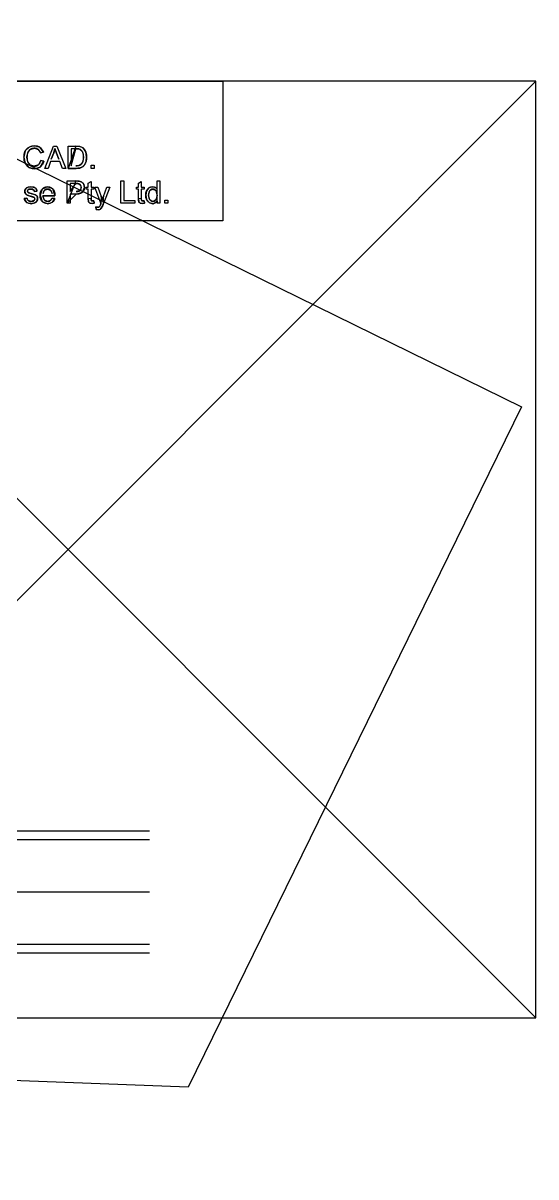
# Model space of a CAD drawing. Header units: millimetres. Extents: x -600 to 1200, y -204 to 1404.
# Drawn here: x 542 to 1200, y -204 to 1274 of the extents above; entities that cross this region are included whole.
import ezdxf

# ---------------------------------------------------------------- set-up
doc = ezdxf.new("R2010")
doc.units = ezdxf.units.MM
doc.layers.get('0').update_dxf_attribs({"linetype": 'CONTINUOUS'})
for name, color, linetype in [('CL', 7, 'CONTINUOUS'), ('EASEMENT', 7, 'CONTINUOUS'), ('PL', 7, 'CONTINUOUS'), ('ROW', 7, 'CONTINUOUS')]:
    doc.layers.add(name, color=color, linetype=linetype)

msp = doc.modelspace()

# ---------------------------------------------------------------- linework, layer by layer
at = {"color": 96}
msp.add_lwpolyline([(0, 1200), (0, 0), (1200, 0), (1200, 1200), (0, 1200)], dxfattribs=at)
at = {"color": 7, "linetype": 'CONTINUOUS'}
for points in [[(0, 1200), (1200, 0)], [(0, 0), (1200, 1200)], [(0, 1200), (1200, 0)], [(0, 0), (1200, 1200)]]:
    msp.add_lwpolyline(points, dxfattribs=at)
at = {"color": 7}
for points in [[(0, 1200), (798.3, 1200), (798.3, 1021.2), (0, 1021.2), (0, 1200)], [(543.4, 1102.8), (543.5, 1104.1), (543.6, 1105.3), (543.8, 1106.4), (544, 1107.6), (544.3, 1108.6), (544.7, 1109.6), (545.1, 1110.6), (543.4, 1102.8)], [(545.1, 1110.6), (545.7, 1111.5), (546.2, 1112.4), (546.9, 1113.2), (547.6, 1113.9), (548.3, 1114.6), (549.1, 1115.1), (550, 1115.7), (545.1, 1110.6)], [(545.1, 1110.6), (545.1, 1110.6)], [(551.4, 1112.6), (550.8, 1112.1), (550.2, 1111.6), (549.7, 1111), (549.3, 1110.4), (548.9, 1109.8), (548.5, 1109.1), (548.2, 1108.3), (551.4, 1112.6)], [(550, 1115.7), (550.9, 1116.1), (551.9, 1116.5), (552.8, 1116.8), (553.8, 1117.1), (554.8, 1117.3), (555.9, 1117.4), (557, 1117.4), (550, 1115.7)], [(550, 1115.7), (550, 1115.7)], [(556.9, 1114.2), (556, 1114.1), (555.1, 1114), (554.2, 1113.9), (553.5, 1113.6), (552.7, 1113.4), (552, 1113), (551.4, 1112.6), (556.9, 1114.2)], [(551.4, 1112.6), (551.4, 1112.6)], [(561.6, 1112.7), (561.1, 1113.1), (560.5, 1113.4), (559.8, 1113.7), (559.2, 1113.9), (558.4, 1114), (557.7, 1114.1), (556.9, 1114.2), (561.6, 1112.7)], [(556.9, 1114.2), (556.9, 1114.2)], [(557, 1117.4), (557, 1117.4)], [(557, 1117.4), (558.2, 1117.4), (559.3, 1117.2), (560.4, 1117), (561.4, 1116.7), (562.4, 1116.3), (563.3, 1115.8), (564.2, 1115.2), (557, 1117.4)], [(564.5, 1108.2), (564.2, 1109), (563.9, 1109.8), (563.5, 1110.6), (563.1, 1111.2), (562.6, 1111.8), (562.2, 1112.3), (561.6, 1112.7), (564.5, 1108.2)], [(561.6, 1112.7), (561.6, 1112.7)], [(564.2, 1115.2), (564.2, 1115.2)], [(564.2, 1115.2), (565, 1114.6), (565.7, 1113.8), (566.4, 1113), (566.9, 1112.1), (567.5, 1111.2), (567.9, 1110.2), (568.3, 1109.1), (564.2, 1115.2)], [(568.3, 1109.1), (564.5, 1108.2), (564.5, 1108.2), (568.3, 1109.1)], [(570.3, 1088.3), (581.3, 1116.9), (585.4, 1116.9), (597.1, 1088.3), (592.8, 1088.3), (589.4, 1097), (577.4, 1097), (574.3, 1088.3), (570.3, 1088.3)], [(583.2, 1113.9), (583.1, 1113.1), (582.9, 1112.3), (582.7, 1111.6), (582.5, 1110.8), (582.2, 1110), (582, 1109.2), (581.7, 1108.4), (583.2, 1113.9)], [(585.3, 1108), (584.9, 1109), (584.5, 1109.9), (584.2, 1110.8), (583.9, 1111.7), (583.7, 1112.5), (583.4, 1113.2), (583.2, 1113.9), (585.3, 1108)], [(583.2, 1113.9), (583.2, 1113.9)], [(600.1, 1088.3), (600.1, 1116.9), (610, 1116.9), (610, 1116.9), (600.1, 1088.3)], [(609.9, 1113.5), (603.9, 1113.5), (603.9, 1091.7), (609.9, 1113.5)], [(614.8, 1112.9), (614.3, 1113.1), (613.8, 1113.2), (613.2, 1113.3), (612.5, 1113.4), (611.7, 1113.5), (610.8, 1113.5), (609.9, 1113.5), (614.8, 1112.9)], [(610, 1116.9), (610.9, 1116.9), (611.7, 1116.9), (612.5, 1116.8), (613.3, 1116.8), (613.9, 1116.7), (614.5, 1116.6), (615.1, 1116.5), (610, 1116.9)], [(618.4, 1109.7), (618, 1110.4), (617.5, 1111), (617, 1111.5), (616.5, 1112), (616, 1112.4), (615.4, 1112.7), (614.8, 1112.9), (618.4, 1109.7)], [(614.8, 1112.9), (614.8, 1112.9)], [(615.1, 1116.5), (615.1, 1116.5)], [(615.1, 1116.5), (615.7, 1116.3), (616.4, 1116.1), (617, 1115.8), (617.6, 1115.6), (618.2, 1115.2), (618.7, 1114.9), (619.3, 1114.5), (615.1, 1116.5)], [(619.9, 1102.8), (619.8, 1104.1), (619.7, 1105.2), (619.6, 1106.3), (619.4, 1107.3), (619.1, 1108.2), (618.8, 1109), (618.4, 1109.7), (619.9, 1102.8)], [(618.4, 1109.7), (618.4, 1109.7)], [(619.3, 1114.5), (619.3, 1114.5)], [(619.3, 1114.5), (619.9, 1113.9), (620.5, 1113.3), (621, 1112.6), (621.5, 1111.9), (621.9, 1111.2), (622.3, 1110.4), (622.6, 1109.6), (619.3, 1114.5)], [(622.6, 1109.6), (622.6, 1109.6)], [(622.6, 1109.6), (622.9, 1108.7), (623.2, 1107.8), (623.4, 1106.9), (623.6, 1105.9), (623.7, 1104.9), (623.7, 1103.8), (623.8, 1102.8), (622.6, 1109.6)], [(545, 1095.1), (544.5, 1096.2), (544.2, 1097.2), (543.9, 1098.3), (543.7, 1099.4), (543.6, 1100.5), (543.5, 1101.7), (543.4, 1102.8), (545, 1095.1)], [(543.4, 1102.8), (543.4, 1102.8)], [(549.4, 1089.7), (548.6, 1090.3), (547.8, 1090.9), (547.1, 1091.6), (546.5, 1092.4), (545.9, 1093.2), (545.4, 1094.1), (545, 1095.1), (549.4, 1089.7)], [(545, 1095.1), (545, 1095.1)], [(548.2, 1108.3), (548, 1107.6), (547.8, 1106.8), (547.6, 1106), (547.5, 1105.2), (547.4, 1104.4), (547.4, 1103.6), (547.3, 1102.8), (548.2, 1108.3)], [(547.3, 1102.8), (547.3, 1102.8)], [(547.3, 1102.8), (547.4, 1101.8), (547.4, 1100.8), (547.5, 1099.9), (547.7, 1099), (547.9, 1098.1), (548.1, 1097.3), (548.4, 1096.5), (547.3, 1102.8)], [(548.2, 1108.3), (548.2, 1108.3)], [(548.4, 1096.5), (548.4, 1096.5)], [(548.4, 1096.5), (548.7, 1095.7), (549.1, 1095), (549.5, 1094.4), (550, 1093.8), (550.5, 1093.3), (551.1, 1092.8), (551.7, 1092.4), (548.4, 1096.5)], [(562, 1092.9), (562.6, 1093.4), (563.1, 1094.1), (563.6, 1094.8), (564, 1095.5), (564.4, 1096.4), (564.7, 1097.3), (565, 1098.3), (562, 1092.9)], [(568.8, 1097.4), (568.4, 1096.1), (567.9, 1094.9), (567.4, 1093.8), (566.8, 1092.8), (566.1, 1091.8), (565.3, 1091), (564.5, 1090.2), (568.8, 1097.4)], [(565, 1098.3), (568.8, 1097.4), (568.8, 1097.4), (565, 1098.3)], [(581.7, 1108.4), (578.5, 1100), (581.7, 1108.4)], [(588.2, 1100), (585.3, 1108), (585.3, 1108), (588.2, 1100)], [(617, 1093.7), (617.4, 1094.1), (617.7, 1094.5), (618.1, 1095), (618.4, 1095.5), (618.6, 1096.1), (618.9, 1096.7), (619.1, 1097.3), (617, 1093.7)], [(619.1, 1097.3), (619.3, 1098), (619.5, 1098.7), (619.6, 1099.4), (619.7, 1100.2), (619.8, 1101), (619.8, 1101.9), (619.9, 1102.8), (619.1, 1097.3)], [(619.1, 1097.3), (619.1, 1097.3)], [(619.9, 1102.8), (619.9, 1102.8)], [(623, 1097), (622.8, 1096.3), (622.5, 1095.6), (622.3, 1095), (622, 1094.4), (621.7, 1093.8), (621.4, 1093.3), (621.1, 1092.8), (623, 1097)], [(623.8, 1102.8), (623.8, 1101.8), (623.7, 1101), (623.6, 1100.1), (623.5, 1099.3), (623.4, 1098.5), (623.2, 1097.7), (623, 1097), (623.8, 1102.8)], [(623, 1097), (623, 1097)], [(623.8, 1102.8), (623.8, 1102.8)], [(556.9, 1087.8), (555.6, 1087.8), (554.4, 1087.9), (553.2, 1088.1), (552.2, 1088.4), (551.2, 1088.8), (550.2, 1089.2), (549.4, 1089.7), (556.9, 1087.8)], [(549.4, 1089.7), (549.4, 1089.7)], [(551.7, 1092.4), (551.7, 1092.4)], [(551.7, 1092.4), (552.4, 1092), (553, 1091.7), (553.7, 1091.5), (554.4, 1091.3), (555.1, 1091.1), (555.8, 1091.1), (556.6, 1091), (551.7, 1092.4)], [(556.6, 1091), (557.5, 1091.1), (558.3, 1091.2), (559.1, 1091.4), (559.9, 1091.6), (560.6, 1092), (561.3, 1092.4), (562, 1092.9), (556.6, 1091)], [(556.6, 1091), (556.6, 1091)], [(564.5, 1090.2), (563.6, 1089.6), (562.6, 1089), (561.6, 1088.6), (560.5, 1088.2), (559.3, 1088), (558.1, 1087.8), (556.9, 1087.8), (564.5, 1090.2)], [(556.9, 1087.8), (556.9, 1087.8)], [(562, 1092.9), (562, 1092.9)], [(564.5, 1090.2), (564.5, 1090.2)], [(610.4, 1088.3), (600.1, 1088.3), (610.4, 1088.3)], [(610, 1091.7), (610.8, 1091.7), (611.5, 1091.7), (612.2, 1091.8), (612.8, 1091.8), (613.4, 1091.9), (614, 1092), (614.4, 1092.2), (610, 1091.7)], [(610, 1091.7), (610, 1091.7)], [(615, 1088.8), (614.4, 1088.6), (613.8, 1088.5), (613.2, 1088.4), (612.5, 1088.4), (611.9, 1088.3), (611.2, 1088.3), (610.4, 1088.3), (615, 1088.8)], [(614.4, 1092.2), (614.9, 1092.3), (615.3, 1092.5), (615.7, 1092.7), (616.1, 1092.9), (616.4, 1093.2), (616.7, 1093.4), (617, 1093.7), (614.4, 1092.2)], [(614.4, 1092.2), (614.4, 1092.2)], [(618.4, 1090.2), (618, 1089.9), (617.6, 1089.7), (617.1, 1089.5), (616.6, 1089.3), (616.1, 1089.1), (615.6, 1088.9), (615, 1088.8), (618.4, 1090.2)], [(615, 1088.8), (615, 1088.8)], [(617, 1093.7), (617, 1093.7)], [(621.1, 1092.8), (620.7, 1092.3), (620.4, 1091.9), (620, 1091.5), (619.6, 1091.1), (619.2, 1090.8), (618.8, 1090.5), (618.4, 1090.2), (621.1, 1092.8)], [(618.4, 1090.2), (618.4, 1090.2)], [(621.1, 1092.8), (621.1, 1092.8)], [(629.5, 1088.3), (629.5, 1092.3), (633.5, 1092.3), (633.5, 1088.3), (629.5, 1088.3)], [(549, 1064.4), (549.4, 1064.5), (549.8, 1064.6), (550.2, 1064.7), (550.7, 1064.7), (551.1, 1064.8), (551.6, 1064.8), (552, 1064.8), (549, 1064.4)], [(552, 1064.8), (552, 1064.8)], [(552, 1064.8), (552.7, 1064.8), (553.4, 1064.7), (554, 1064.7), (554.6, 1064.6), (555.2, 1064.4), (555.8, 1064.3), (556.3, 1064.1), (552, 1064.8)], [(566.7, 1061.9), (567.5, 1062.7), (568.4, 1063.3), (569.3, 1063.9), (570.3, 1064.3), (571.4, 1064.6), (572.5, 1064.7), (573.7, 1064.8), (566.7, 1061.9)], [(573.7, 1064.8), (573.7, 1064.8)], [(573.7, 1064.8), (574.9, 1064.7), (576, 1064.6), (577, 1064.3), (578, 1063.9), (578.9, 1063.4), (579.7, 1062.7), (580.5, 1062), (573.7, 1064.8)], [(599, 1043.6), (599, 1072.2), (609.8, 1072.2), (609.8, 1072.2), (599, 1043.6)], [(610.1, 1068.8), (602.8, 1068.8), (602.8, 1058.6), (610.1, 1068.8)], [(609.8, 1072.2), (610.6, 1072.2), (611.3, 1072.2), (612, 1072.2), (612.6, 1072.1), (613.2, 1072.1), (613.7, 1072), (614.2, 1072), (609.8, 1072.2)], [(613.7, 1068.6), (613.4, 1068.7), (613, 1068.7), (612.6, 1068.8), (612, 1068.8), (611.5, 1068.8), (610.8, 1068.8), (610.1, 1068.8), (613.7, 1068.6)], [(616.1, 1066.9), (615.8, 1067.3), (615.5, 1067.6), (615.2, 1067.8), (614.8, 1068.1), (614.5, 1068.3), (614.1, 1068.5), (613.7, 1068.6), (616.1, 1066.9)], [(613.7, 1068.6), (613.7, 1068.6)], [(614.2, 1072), (614.2, 1072)], [(614.2, 1072), (614.8, 1071.8), (615.3, 1071.7), (615.9, 1071.5), (616.4, 1071.3), (616.8, 1071.1), (617.3, 1070.9), (617.7, 1070.6), (614.2, 1072)], [(617, 1063.8), (617, 1064.3), (616.9, 1064.8), (616.8, 1065.3), (616.7, 1065.7), (616.5, 1066.1), (616.3, 1066.5), (616.1, 1066.9), (617, 1063.8)], [(616.1, 1066.9), (616.1, 1066.9)], [(617.7, 1070.6), (617.7, 1070.6)], [(617.7, 1070.6), (618.1, 1070.3), (618.5, 1070), (618.8, 1069.6), (619.2, 1069.2), (619.5, 1068.8), (619.8, 1068.3), (620, 1067.9), (617.7, 1070.6)], [(620, 1067.9), (620, 1067.9)], [(620, 1067.9), (620.2, 1067.3), (620.4, 1066.8), (620.6, 1066.3), (620.7, 1065.7), (620.8, 1065.1), (620.9, 1064.5), (620.9, 1063.9), (620, 1067.9)], [(625.9, 1049.7), (625.9, 1061.6), (623.3, 1061.6), (623.3, 1064.3), (625.9, 1064.3), (625.9, 1069.5), (629.4, 1071.6), (629.4, 1064.3), (632.9, 1064.3), (632.9, 1061.6), (629.4, 1061.6), (629.4, 1049.5), (629.4, 1049.5), (625.9, 1049.7)], [(667.8, 1043.6), (667.8, 1072.2), (671.6, 1072.2), (671.6, 1047), (685.7, 1047), (685.7, 1043.6), (667.8, 1043.6)], [(690.4, 1049.7), (690.4, 1061.6), (687.8, 1061.6), (687.8, 1064.3), (690.4, 1064.3), (690.4, 1069.5), (693.9, 1071.6), (693.9, 1064.3), (697.4, 1064.3), (697.4, 1061.6), (693.9, 1061.6), (693.9, 1049.5), (693.9, 1049.5), (690.4, 1049.7)], [(703.7, 1063.5), (704.3, 1063.8), (704.9, 1064.1), (705.6, 1064.4), (706.2, 1064.6), (706.9, 1064.7), (707.6, 1064.8), (708.3, 1064.8), (703.7, 1063.5)], [(708.3, 1064.8), (708.3, 1064.8)], [(708.3, 1064.8), (708.9, 1064.8), (709.4, 1064.7), (709.9, 1064.7), (710.3, 1064.5), (710.8, 1064.4), (711.3, 1064.2), (711.7, 1064), (708.3, 1064.8)], [(714.1, 1062), (714.1, 1072.2), (717.6, 1072.2), (717.6, 1043.6), (714.3, 1043.6), (714.1, 1062)], [(543.8, 1049.8), (547.3, 1050.3), (547.3, 1050.3), (543.8, 1049.8)], [(546.5, 1044.8), (545.9, 1045.3), (545.4, 1045.9), (545, 1046.5), (544.6, 1047.3), (544.3, 1048), (544, 1048.9), (543.8, 1049.8), (546.5, 1044.8)], [(544.4, 1058.8), (544.4, 1059.2), (544.4, 1059.6), (544.5, 1060), (544.6, 1060.3), (544.7, 1060.7), (544.9, 1061.1), (545, 1061.4), (544.4, 1058.8)], [(545.2, 1056), (545, 1056.4), (544.8, 1056.8), (544.6, 1057.2), (544.5, 1057.6), (544.5, 1058), (544.4, 1058.4), (544.4, 1058.8), (545.2, 1056)], [(544.4, 1058.8), (544.4, 1058.8)], [(545, 1061.4), (545.2, 1061.7), (545.4, 1062), (545.7, 1062.3), (545.9, 1062.6), (546.2, 1062.9), (546.5, 1063.1), (546.8, 1063.4), (545, 1061.4)], [(545, 1061.4), (545, 1061.4)], [(547.4, 1054.1), (547, 1054.3), (546.6, 1054.5), (546.3, 1054.8), (546, 1055.1), (545.7, 1055.4), (545.4, 1055.7), (545.2, 1056), (547.4, 1054.1)], [(545.2, 1056), (545.2, 1056)], [(546.8, 1063.4), (547, 1063.5), (547.3, 1063.7), (547.6, 1063.8), (547.9, 1064), (548.2, 1064.1), (548.6, 1064.3), (549, 1064.4), (546.8, 1063.4)], [(546.8, 1063.4), (546.8, 1063.4)], [(547.3, 1050.3), (547.4, 1049.8), (547.5, 1049.2), (547.7, 1048.7), (548, 1048.3), (548.2, 1047.8), (548.6, 1047.5), (548.9, 1047.1), (547.3, 1050.3)], [(552.8, 1052.4), (551.7, 1052.7), (550.8, 1052.9), (549.9, 1053.2), (549.1, 1053.4), (548.5, 1053.6), (547.9, 1053.9), (547.4, 1054.1), (552.8, 1052.4)], [(547.4, 1054.1), (547.4, 1054.1)], [(548.8, 1061.1), (548.6, 1060.9), (548.3, 1060.6), (548.1, 1060.4), (548, 1060.1), (547.9, 1059.8), (547.8, 1059.5), (547.8, 1059.2), (548.8, 1061.1)], [(547.8, 1059.2), (547.8, 1059.2)], [(547.8, 1059.2), (547.8, 1059), (547.8, 1058.9), (547.9, 1058.7), (547.9, 1058.5), (548, 1058.3), (548.1, 1058.2), (548.2, 1058), (547.8, 1059.2)], [(548.2, 1058), (548.2, 1058)], [(548.2, 1058), (548.4, 1057.8), (548.5, 1057.7), (548.7, 1057.6), (548.9, 1057.4), (549.1, 1057.3), (549.3, 1057.2), (549.6, 1057.1), (548.2, 1058)], [(552.3, 1061.9), (551.6, 1061.9), (551, 1061.8), (550.5, 1061.8), (550, 1061.7), (549.5, 1061.5), (549.2, 1061.3), (548.8, 1061.1), (552.3, 1061.9)], [(548.8, 1061.1), (548.8, 1061.1)], [(549, 1064.4), (549, 1064.4)], [(549.6, 1057.1), (549.6, 1057.1)], [(549.6, 1057.1), (549.8, 1057), (550, 1056.9), (550.4, 1056.8), (550.8, 1056.7), (551.4, 1056.5), (552, 1056.4), (552.7, 1056.2), (549.6, 1057.1)], [(555.5, 1061), (555.1, 1061.3), (554.7, 1061.5), (554.3, 1061.6), (553.9, 1061.7), (553.4, 1061.8), (552.9, 1061.9), (552.3, 1061.9), (555.5, 1061)], [(552.3, 1061.9), (552.3, 1061.9)], [(552.7, 1056.2), (552.7, 1056.2)], [(552.7, 1056.2), (553.7, 1055.9), (554.6, 1055.6), (555.5, 1055.4), (556.2, 1055.2), (556.9, 1054.9), (557.4, 1054.7), (557.9, 1054.5), (552.7, 1056.2)], [(556.4, 1051.2), (556.1, 1051.3), (555.8, 1051.5), (555.4, 1051.6), (554.9, 1051.8), (554.3, 1052), (553.6, 1052.2), (552.8, 1052.4), (556.4, 1051.2)], [(552.8, 1052.4), (552.8, 1052.4)], [(556.8, 1058.5), (556.7, 1059), (556.6, 1059.4), (556.5, 1059.8), (556.3, 1060.1), (556, 1060.4), (555.8, 1060.7), (555.5, 1061), (556.8, 1058.5)], [(555.5, 1061), (555.5, 1061)], [(556.3, 1064.1), (556.3, 1064.1)], [(556.3, 1064.1), (556.8, 1063.9), (557.3, 1063.7), (557.7, 1063.4), (558.1, 1063.1), (558.5, 1062.8), (558.8, 1062.5), (559, 1062.2), (556.3, 1064.1)], [(557.4, 1049.3), (557.4, 1049.6), (557.3, 1050), (557.2, 1050.2), (557.1, 1050.5), (556.9, 1050.8), (556.7, 1051), (556.4, 1051.2), (557.4, 1049.3)], [(556.4, 1051.2), (556.4, 1051.2)], [(560.3, 1059), (556.8, 1058.5), (556.8, 1058.5), (560.3, 1059)], [(557.9, 1054.5), (557.9, 1054.5)], [(557.9, 1054.5), (558.3, 1054.3), (558.7, 1054.1), (559, 1053.9), (559.4, 1053.6), (559.7, 1053.3), (559.9, 1053), (560.2, 1052.7), (557.9, 1054.5)], [(559, 1062.2), (559, 1062.2)], [(559, 1062.2), (559.3, 1061.8), (559.5, 1061.4), (559.7, 1061), (559.9, 1060.6), (560, 1060.1), (560.1, 1059.5), (560.3, 1059), (559, 1062.2)], [(561, 1049.7), (561, 1049.2), (561, 1048.7), (560.8, 1048.2), (560.7, 1047.7), (560.5, 1047.3), (560.3, 1046.8), (560, 1046.4), (561, 1049.7)], [(560.2, 1052.7), (560.2, 1052.7)], [(560.2, 1052.7), (560.4, 1052.3), (560.6, 1052), (560.8, 1051.5), (560.9, 1051.1), (561, 1050.7), (561, 1050.2), (561, 1049.7), (560.2, 1052.7)], [(561, 1049.7), (561, 1049.7)], [(564, 1053.8), (564.1, 1055.2), (564.3, 1056.6), (564.5, 1057.8), (564.9, 1059), (565.4, 1060.1), (566, 1061), (566.7, 1061.9), (564, 1053.8)], [(566.7, 1045.9), (566, 1046.8), (565.4, 1047.7), (564.9, 1048.7), (564.5, 1049.9), (564.3, 1051.1), (564.1, 1052.4), (564, 1053.8), (566.7, 1045.9)], [(564, 1053.8), (564, 1053.8)], [(566.7, 1061.9), (566.7, 1061.9)], [(583.1, 1053.1), (567.7, 1053.1), (567.7, 1053.1), (583.1, 1053.1)], [(567.7, 1053.1), (567.8, 1052.1), (567.9, 1051.2), (568.1, 1050.4), (568.4, 1049.7), (568.7, 1049), (569.1, 1048.4), (569.6, 1047.8), (567.7, 1053.1)], [(569.7, 1060.3), (569.3, 1059.8), (568.9, 1059.3), (568.6, 1058.7), (568.3, 1058.1), (568.1, 1057.4), (568, 1056.7), (567.9, 1056), (569.7, 1060.3)], [(573.8, 1061.9), (573.1, 1061.9), (572.4, 1061.8), (571.8, 1061.6), (571.3, 1061.4), (570.7, 1061.1), (570.2, 1060.7), (569.7, 1060.3), (573.8, 1061.9)], [(569.7, 1060.3), (569.7, 1060.3)], [(578.1, 1059.9), (577.6, 1060.4), (577.1, 1060.9), (576.5, 1061.3), (575.9, 1061.5), (575.2, 1061.7), (574.5, 1061.9), (573.8, 1061.9), (578.1, 1059.9)], [(573.8, 1061.9), (573.8, 1061.9)], [(577.2, 1047), (577.6, 1047.3), (578, 1047.7), (578.3, 1048.1), (578.6, 1048.6), (578.9, 1049.1), (579.2, 1049.7), (579.4, 1050.3), (577.2, 1047)], [(579.5, 1056), (579.4, 1056.7), (579.2, 1057.3), (579.1, 1058), (578.9, 1058.5), (578.7, 1059), (578.4, 1059.5), (578.1, 1059.9), (579.5, 1056)], [(578.1, 1059.9), (578.1, 1059.9)], [(579.4, 1050.3), (583, 1049.8), (583, 1049.8), (579.4, 1050.3)], [(579.5, 1056), (579.5, 1056)], [(583, 1049.8), (582.8, 1048.9), (582.4, 1048.1), (582, 1047.4), (581.6, 1046.7), (581.1, 1046), (580.5, 1045.4), (579.9, 1044.9), (583, 1049.8)], [(580.5, 1062), (580.5, 1062)], [(580.5, 1062), (581.2, 1061.1), (581.8, 1060.2), (582.3, 1059.1), (582.7, 1058), (582.9, 1056.8), (583.1, 1055.4), (583.2, 1054), (580.5, 1062)], [(583.2, 1054), (583.2, 1053.9), (583.2, 1053.8), (583.2, 1053.7), (583.2, 1053.5), (583.2, 1053.4), (583.1, 1053.2), (583.1, 1053.1), (583.2, 1054)], [(583.2, 1054), (583.2, 1054)], [(610.2, 1055.2), (602.8, 1055.2), (602.8, 1043.6), (599, 1043.6), (610.2, 1055.2)], [(610.2, 1058.6), (611.2, 1058.6), (612.1, 1058.7), (613, 1058.9), (613.7, 1059.1), (614.4, 1059.3), (614.9, 1059.6), (615.4, 1060), (610.2, 1058.6)], [(610.2, 1058.6), (610.2, 1058.6)], [(618.6, 1057.8), (617.8, 1057.1), (616.9, 1056.5), (615.9, 1056.1), (614.7, 1055.7), (613.3, 1055.4), (611.8, 1055.3), (610.2, 1055.2), (618.6, 1057.8)], [(615.4, 1060), (615.8, 1060.4), (616.2, 1060.9), (616.5, 1061.4), (616.7, 1061.9), (616.8, 1062.5), (616.9, 1063.1), (617, 1063.8), (615.4, 1060)], [(615.4, 1060), (615.4, 1060)], [(617, 1063.8), (617, 1063.8)], [(620.9, 1063.9), (620.8, 1062.9), (620.7, 1061.9), (620.5, 1061), (620.1, 1060.1), (619.7, 1059.3), (619.2, 1058.5), (618.6, 1057.8), (620.9, 1063.9)], [(618.6, 1057.8), (618.6, 1057.8)], [(620.9, 1063.9), (620.9, 1063.9)], [(626.3, 1045.5), (626.2, 1045.8), (626.1, 1046.3), (626, 1046.8), (626, 1047.4), (625.9, 1048), (625.9, 1048.8), (625.9, 1049.7), (626.3, 1045.5)], [(642.2, 1043.6), (634.4, 1064.3), (638.2, 1064.3), (642.5, 1052.3), (642.5, 1052.3), (642.2, 1043.6)], [(642.5, 1052.3), (642.7, 1051.7), (642.9, 1051), (643.2, 1050.3), (643.4, 1049.6), (643.6, 1048.9), (643.8, 1048.2), (644, 1047.5), (642.5, 1052.3)], [(644, 1047.5), (644.2, 1048.2), (644.3, 1048.9), (644.5, 1049.6), (644.8, 1050.2), (645, 1050.9), (645.2, 1051.6), (645.4, 1052.2), (644, 1047.5)], [(645.4, 1052.2), (649.9, 1064.3), (653.4, 1064.3), (645.5, 1043.2), (645.5, 1043.2), (645.4, 1052.2)], [(690.8, 1045.5), (690.7, 1045.8), (690.6, 1046.3), (690.5, 1046.8), (690.5, 1047.4), (690.4, 1048), (690.4, 1048.8), (690.4, 1049.7), (690.8, 1045.5)], [(699.6, 1053.9), (699.6, 1054.8), (699.7, 1055.7), (699.8, 1056.5), (699.9, 1057.3), (700.1, 1058.1), (700.3, 1058.8), (700.6, 1059.6), (699.6, 1053.9)], [(700.7, 1048.3), (700.4, 1049), (700.2, 1049.8), (699.9, 1050.5), (699.8, 1051.4), (699.7, 1052.2), (699.6, 1053.1), (699.6, 1053.9), (700.7, 1048.3)], [(699.6, 1053.9), (699.6, 1053.9)], [(700.6, 1059.6), (700.9, 1060.3), (701.3, 1060.9), (701.7, 1061.5), (702.1, 1062.1), (702.6, 1062.6), (703.1, 1063), (703.7, 1063.5), (700.6, 1059.6)], [(700.6, 1059.6), (700.6, 1059.6)], [(704.8, 1060), (704.3, 1059.4), (704, 1058.7), (703.7, 1057.9), (703.5, 1057.1), (703.3, 1056.1), (703.2, 1055.1), (703.2, 1053.9), (704.8, 1060)], [(703.2, 1053.9), (703.2, 1052.8), (703.3, 1051.8), (703.5, 1050.9), (703.7, 1050), (704, 1049.3), (704.4, 1048.6), (704.9, 1048), (703.2, 1053.9)], [(703.7, 1063.5), (703.7, 1063.5)], [(708.7, 1061.9), (708, 1061.9), (707.4, 1061.7), (706.8, 1061.5), (706.2, 1061.3), (705.7, 1060.9), (705.2, 1060.5), (704.8, 1060), (708.7, 1061.9)], [(704.8, 1060), (704.8, 1060)], [(712.7, 1059.9), (712.2, 1060.4), (711.7, 1060.9), (711.2, 1061.2), (710.6, 1061.5), (710, 1061.7), (709.3, 1061.9), (708.7, 1061.9), (712.7, 1059.9)], [(708.7, 1061.9), (708.7, 1061.9)], [(711.7, 1064), (711.7, 1064)], [(711.7, 1064), (712.1, 1063.8), (712.5, 1063.5), (712.8, 1063.2), (713.2, 1063), (713.5, 1062.6), (713.8, 1062.3), (714.1, 1062), (711.7, 1064)], [(714.4, 1053.7), (714.3, 1054.8), (714.2, 1055.9), (714.1, 1056.9), (713.8, 1057.8), (713.5, 1058.6), (713.2, 1059.3), (712.7, 1059.9), (714.4, 1053.7)], [(712.7, 1059.9), (712.7, 1059.9)], [(712.7, 1047.9), (713.2, 1048.5), (713.5, 1049.1), (713.8, 1049.9), (714.1, 1050.7), (714.2, 1051.6), (714.3, 1052.6), (714.4, 1053.7), (712.7, 1047.9)], [(714.4, 1053.7), (714.4, 1053.7)], [(552.7, 1043.1), (551.6, 1043.2), (550.5, 1043.3), (549.6, 1043.4), (548.7, 1043.7), (547.9, 1044), (547.2, 1044.4), (546.5, 1044.8), (552.7, 1043.1)], [(546.5, 1044.8), (546.5, 1044.8)], [(548.9, 1047.1), (548.9, 1047.1)], [(548.9, 1047.1), (549.3, 1046.8), (549.8, 1046.6), (550.3, 1046.4), (550.8, 1046.2), (551.4, 1046.1), (552, 1046), (552.7, 1046), (548.9, 1047.1)], [(552.7, 1046), (553.3, 1046), (553.9, 1046.1), (554.5, 1046.2), (555, 1046.3), (555.5, 1046.5), (555.9, 1046.7), (556.2, 1047), (552.7, 1046)], [(552.7, 1046), (552.7, 1046)], [(557.1, 1044), (556.5, 1043.7), (555.9, 1043.6), (555.3, 1043.4), (554.7, 1043.3), (554, 1043.2), (553.4, 1043.1), (552.7, 1043.1), (557.1, 1044)], [(552.7, 1043.1), (552.7, 1043.1)], [(556.2, 1047), (556.6, 1047.3), (556.8, 1047.6), (557, 1047.9), (557.2, 1048.2), (557.3, 1048.6), (557.4, 1048.9), (557.4, 1049.3), (556.2, 1047)], [(556.2, 1047), (556.2, 1047)], [(560, 1046.4), (559.7, 1045.9), (559.3, 1045.5), (559, 1045.2), (558.5, 1044.8), (558.1, 1044.5), (557.6, 1044.2), (557.1, 1044), (560, 1046.4)], [(557.1, 1044), (557.1, 1044)], [(557.4, 1049.3), (557.4, 1049.3)], [(560, 1046.4), (560, 1046.4)], [(573.9, 1043.1), (572.7, 1043.2), (571.5, 1043.4), (570.4, 1043.6), (569.3, 1044), (568.4, 1044.6), (567.5, 1045.2), (566.7, 1045.9), (573.9, 1043.1)], [(566.7, 1045.9), (566.7, 1045.9)], [(569.6, 1047.8), (569.6, 1047.8)], [(569.6, 1047.8), (570.1, 1047.4), (570.7, 1046.9), (571.3, 1046.6), (571.9, 1046.3), (572.5, 1046.2), (573.2, 1046.1), (573.9, 1046), (569.6, 1047.8)], [(573.9, 1046), (574.5, 1046), (575, 1046.1), (575.5, 1046.2), (576, 1046.3), (576.4, 1046.5), (576.8, 1046.8), (577.2, 1047), (573.9, 1046)], [(573.9, 1046), (573.9, 1046)], [(579.9, 1044.9), (579.2, 1044.4), (578.4, 1044), (577.6, 1043.7), (576.8, 1043.4), (575.9, 1043.3), (574.9, 1043.2), (573.9, 1043.1), (579.9, 1044.9)], [(573.9, 1043.1), (573.9, 1043.1)], [(577.2, 1047), (577.2, 1047)], [(579.9, 1044.9), (579.9, 1044.9)], [(627.8, 1043.9), (627.5, 1044.1), (627.3, 1044.3), (627, 1044.5), (626.8, 1044.7), (626.6, 1045), (626.5, 1045.2), (626.3, 1045.5), (627.8, 1043.9)], [(626.3, 1045.5), (626.3, 1045.5)], [(630.8, 1043.3), (630.3, 1043.3), (629.8, 1043.4), (629.3, 1043.4), (628.9, 1043.5), (628.5, 1043.6), (628.1, 1043.8), (627.8, 1043.9), (630.8, 1043.3)], [(627.8, 1043.9), (627.8, 1043.9)], [(629.4, 1049.5), (629.4, 1049.1), (629.4, 1048.7), (629.4, 1048.4), (629.5, 1048.1), (629.5, 1047.9), (629.5, 1047.7), (629.6, 1047.5), (629.4, 1049.5)], [(629.6, 1047.5), (629.6, 1047.5)], [(629.6, 1047.5), (629.6, 1047.4), (629.7, 1047.3), (629.8, 1047.2), (629.9, 1047.1), (630, 1047), (630.1, 1046.9), (630.2, 1046.9), (629.6, 1047.5)], [(630.2, 1046.9), (630.2, 1046.9)], [(630.2, 1046.9), (630.3, 1046.8), (630.5, 1046.7), (630.6, 1046.7), (630.8, 1046.6), (631, 1046.6), (631.2, 1046.6), (631.4, 1046.6), (630.2, 1046.9)], [(633.4, 1043.6), (633, 1043.5), (632.6, 1043.5), (632.2, 1043.4), (631.8, 1043.4), (631.5, 1043.3), (631.1, 1043.3), (630.8, 1043.3), (633.4, 1043.6)], [(630.8, 1043.3), (630.8, 1043.3)], [(631.4, 1046.6), (631.6, 1046.6), (631.8, 1046.6), (632, 1046.6), (632.2, 1046.6), (632.4, 1046.7), (632.7, 1046.7), (632.9, 1046.7), (631.4, 1046.6)], [(631.4, 1046.6), (631.4, 1046.6)], [(632.9, 1046.7), (633.4, 1043.6), (633.4, 1043.6), (632.9, 1046.7)], [(636.2, 1035.6), (635.8, 1038.9), (635.8, 1038.9), (636.2, 1035.6)], [(635.8, 1038.9), (636.1, 1038.8), (636.5, 1038.8), (636.8, 1038.7), (637, 1038.7), (637.3, 1038.6), (637.6, 1038.6), (637.8, 1038.6), (635.8, 1038.9)], [(638.5, 1035.2), (638.2, 1035.2), (637.9, 1035.2), (637.6, 1035.3), (637.2, 1035.3), (636.9, 1035.4), (636.6, 1035.5), (636.2, 1035.6), (638.5, 1035.2)], [(637.8, 1038.6), (638.2, 1038.6), (638.5, 1038.6), (638.8, 1038.7), (639, 1038.7), (639.3, 1038.8), (639.5, 1038.9), (639.7, 1039), (637.8, 1038.6)], [(637.8, 1038.6), (637.8, 1038.6)], [(641.4, 1036), (641, 1035.8), (640.6, 1035.6), (640.2, 1035.4), (639.8, 1035.3), (639.4, 1035.2), (638.9, 1035.2), (638.5, 1035.2), (641.4, 1036)], [(638.5, 1035.2), (638.5, 1035.2)], [(639.7, 1039), (639.9, 1039.1), (640.1, 1039.2), (640.3, 1039.4), (640.4, 1039.5), (640.6, 1039.7), (640.7, 1039.9), (640.9, 1040.1), (639.7, 1039)], [(639.7, 1039), (639.7, 1039)], [(640.9, 1040.1), (641, 1040.3), (641.1, 1040.5), (641.2, 1040.8), (641.4, 1041.2), (641.5, 1041.6), (641.7, 1042.1), (641.9, 1042.7), (640.9, 1040.1)], [(640.9, 1040.1), (640.9, 1040.1)], [(643.5, 1038.5), (643.2, 1038.1), (643, 1037.6), (642.7, 1037.2), (642.4, 1036.9), (642, 1036.5), (641.7, 1036.2), (641.4, 1036), (643.5, 1038.5)], [(641.4, 1036), (641.4, 1036)], [(641.9, 1042.7), (642, 1042.8), (642, 1042.9), (642, 1043), (642.1, 1043.1), (642.1, 1043.3), (642.2, 1043.4), (642.2, 1043.6), (641.9, 1042.7)], [(641.9, 1042.7), (641.9, 1042.7)], [(645.5, 1043.2), (645.1, 1042.3), (644.8, 1041.5), (644.5, 1040.7), (644.2, 1040), (644, 1039.4), (643.7, 1038.9), (643.5, 1038.5), (645.5, 1043.2)], [(643.5, 1038.5), (643.5, 1038.5)], [(644, 1047.5), (644, 1047.5)], [(692.3, 1043.9), (692, 1044.1), (691.7, 1044.3), (691.5, 1044.5), (691.3, 1044.7), (691.1, 1045), (690.9, 1045.2), (690.8, 1045.5), (692.3, 1043.9)], [(690.8, 1045.5), (690.8, 1045.5)], [(695.3, 1043.3), (694.7, 1043.3), (694.2, 1043.4), (693.8, 1043.4), (693.3, 1043.5), (693, 1043.6), (692.6, 1043.8), (692.3, 1043.9), (695.3, 1043.3)], [(692.3, 1043.9), (692.3, 1043.9)], [(693.9, 1049.5), (693.9, 1049.1), (693.9, 1048.7), (693.9, 1048.4), (693.9, 1048.1), (694, 1047.9), (694, 1047.7), (694.1, 1047.5), (693.9, 1049.5)], [(694.1, 1047.5), (694.1, 1047.5)], [(694.1, 1047.5), (694.1, 1047.4), (694.2, 1047.3), (694.3, 1047.2), (694.3, 1047.1), (694.4, 1047), (694.5, 1046.9), (694.7, 1046.9), (694.1, 1047.5)], [(694.7, 1046.9), (694.7, 1046.9)], [(694.7, 1046.9), (694.8, 1046.8), (694.9, 1046.7), (695.1, 1046.7), (695.3, 1046.6), (695.4, 1046.6), (695.6, 1046.6), (695.9, 1046.6), (694.7, 1046.9)], [(697.9, 1043.6), (697.5, 1043.5), (697.1, 1043.5), (696.7, 1043.4), (696.3, 1043.4), (695.9, 1043.3), (695.6, 1043.3), (695.3, 1043.3), (697.9, 1043.6)], [(695.3, 1043.3), (695.3, 1043.3)], [(695.9, 1046.6), (696, 1046.6), (696.2, 1046.6), (696.4, 1046.6), (696.7, 1046.6), (696.9, 1046.7), (697.1, 1046.7), (697.4, 1046.7), (695.9, 1046.6)], [(695.9, 1046.6), (695.9, 1046.6)], [(697.4, 1046.7), (697.9, 1043.6), (697.9, 1043.6), (697.4, 1046.7)], [(703.9, 1044.5), (703.4, 1044.9), (702.8, 1045.4), (702.3, 1045.9), (701.9, 1046.4), (701.4, 1047), (701.1, 1047.6), (700.7, 1048.3), (703.9, 1044.5)], [(700.7, 1048.3), (700.7, 1048.3)], [(708.5, 1043.1), (707.8, 1043.2), (707.1, 1043.2), (706.4, 1043.4), (705.8, 1043.6), (705.2, 1043.8), (704.5, 1044.1), (703.9, 1044.5), (708.5, 1043.1)], [(703.9, 1044.5), (703.9, 1044.5)], [(704.9, 1048), (704.9, 1048)], [(704.9, 1048), (705.4, 1047.5), (705.9, 1047), (706.4, 1046.7), (707, 1046.4), (707.6, 1046.2), (708.2, 1046.1), (708.8, 1046), (704.9, 1048)], [(714.3, 1046.2), (713.7, 1045.4), (713, 1044.7), (712.3, 1044.1), (711.4, 1043.7), (710.5, 1043.4), (709.6, 1043.2), (708.5, 1043.1), (714.3, 1046.2)], [(708.5, 1043.1), (708.5, 1043.1)], [(708.8, 1046), (709.5, 1046.1), (710.1, 1046.2), (710.7, 1046.4), (711.2, 1046.6), (711.8, 1047), (712.3, 1047.4), (712.7, 1047.9), (708.8, 1046)], [(708.8, 1046), (708.8, 1046)], [(712.7, 1047.9), (712.7, 1047.9)], [(714.3, 1043.6), (714.3, 1046.2), (714.3, 1046.2), (714.3, 1043.6)], [(724.1, 1043.6), (724.1, 1047.6), (728.1, 1047.6), (728.1, 1043.6), (724.1, 1043.6)]]:
    msp.add_lwpolyline(points, dxfattribs=at)
at = {"layer": 'CL', "color": 7, "linetype": 'CONTINUOUS'}
msp.add_lwpolyline([(-429.1, 161.5), (704.5, 161.5)], dxfattribs=at)
at = {"layer": 'EASEMENT', "color": 7, "linetype": 'CONTINUOUS'}
for points in [[(-263.6, 239.7), (704.5, 239.7)], [(-394.8, 83.4), (704.5, 83.4)]]:
    msp.add_lwpolyline(points, dxfattribs=at)
at = {"layer": 'PL', "color": 7}
msp.add_lwpolyline([(1181.4, 782.7), (753.9, -88.7), (256.3, -69.9), (254.1, -203.8), (30.9, -201.2), (-460.2, -28.5), (179.2, 1274.5), (1181.4, 782.7)], dxfattribs=at)
at = {"layer": 'ROW', "color": 7, "linetype": 'CONTINUOUS'}
for points in [[(-226.6, 228.5), (704.5, 228.5)], [(-357.8, 94.5), (704.5, 94.5)]]:
    msp.add_lwpolyline(points, dxfattribs=at)

doc.saveas('drawing.dxf')
